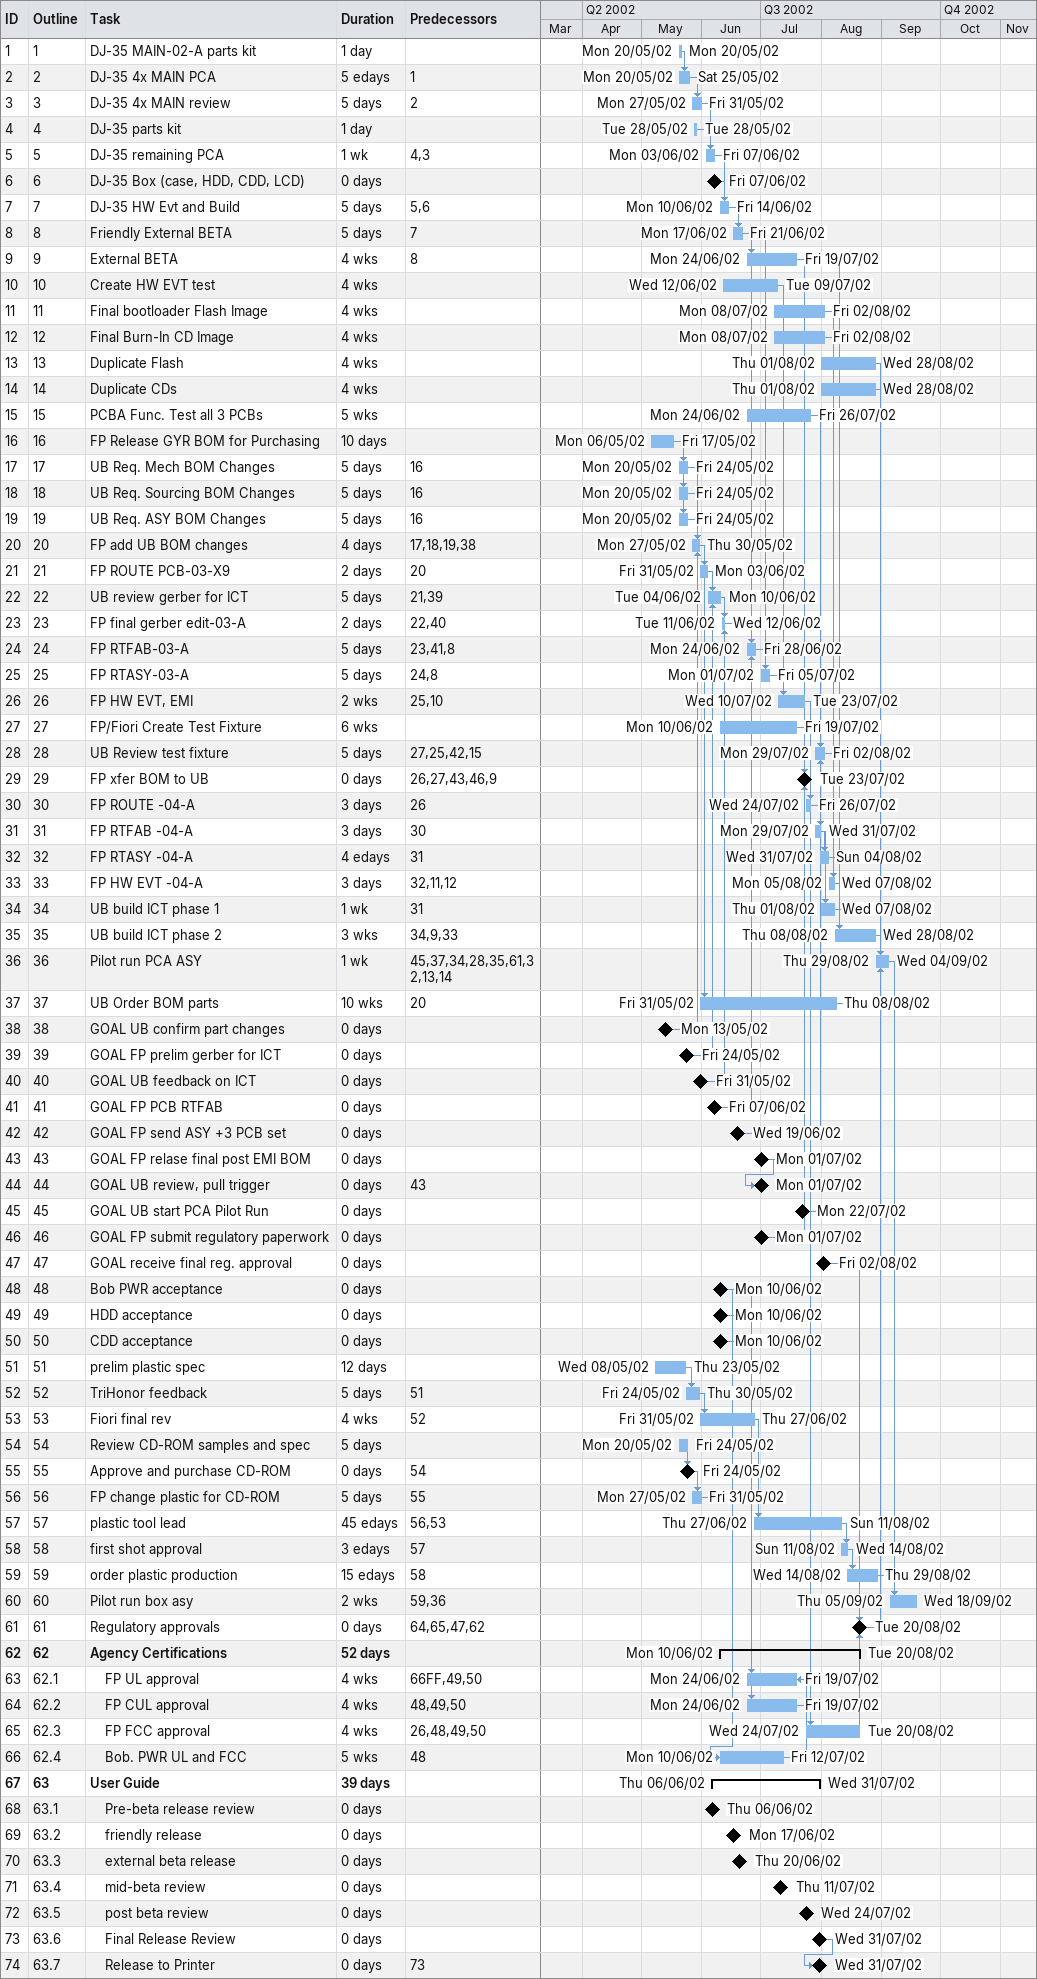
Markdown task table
| ID | WBS | Task | Duration | Start | Finish | Predecessors |
|---|---|---|---|---|---|---|
| 1 | 1 | DJ-35 MAIN-02-A parts kit | 1d | 2002-05-20 | 2002-05-20 |  |
| 2 | 2 | DJ-35 4x MAIN PCA | 5ed | 2002-05-20 | 2002-05-25 | 1 |
| 3 | 3 | DJ-35 4x MAIN review | 5d | 2002-05-27 | 2002-05-31 | 2 |
| 4 | 4 | DJ-35 parts kit | 1d | 2002-05-28 | 2002-05-28 |  |
| 5 | 5 | DJ-35 remaining PCA | 1w | 2002-06-03 | 2002-06-07 | 4, 3 |
| 6 | 6 | DJ-35 Box (case, HDD, CDD, LCD) | 0d | 2002-06-07 | 2002-06-07 |  |
| 7 | 7 | DJ-35 HW Evt and Build | 5d | 2002-06-10 | 2002-06-14 | 5, 6 |
| 8 | 8 | Friendly External BETA | 5d | 2002-06-17 | 2002-06-21 | 7 |
| 9 | 9 | External BETA | 4w | 2002-06-24 | 2002-07-19 | 8 |
| 10 | 10 | Create HW EVT test | 4w | 2002-06-12 | 2002-07-09 |  |
| 11 | 11 | Final bootloader Flash Image | 4w | 2002-07-08 | 2002-08-02 |  |
| 12 | 12 | Final Burn-In CD Image | 4w | 2002-07-08 | 2002-08-02 |  |
| 13 | 13 | Duplicate Flash | 4w | 2002-08-01 | 2002-08-28 |  |
| 14 | 14 | Duplicate CDs | 4w | 2002-08-01 | 2002-08-28 |  |
| 15 | 15 | PCBA Func. Test all 3 PCBs | 5w | 2002-06-24 | 2002-07-26 |  |
| 16 | 16 | FP Release GYR BOM for Purchasing | 10d | 2002-05-06 | 2002-05-17 |  |
| 17 | 17 | UB Req. Mech BOM Changes | 5d | 2002-05-20 | 2002-05-24 | 16 |
| 18 | 18 | UB Req. Sourcing BOM Changes | 5d | 2002-05-20 | 2002-05-24 | 16 |
| 19 | 19 | UB Req. ASY BOM Changes | 5d | 2002-05-20 | 2002-05-24 | 16 |
| 20 | 20 | FP add UB BOM changes | 4d | 2002-05-27 | 2002-05-30 | 17, 18, 19, 38 |
| 21 | 21 | FP ROUTE PCB-03-X9 | 2d | 2002-05-31 | 2002-06-03 | 20 |
| 22 | 22 | UB review gerber for ICT | 5d | 2002-06-04 | 2002-06-10 | 21, 39 |
| 23 | 23 | FP final gerber edit-03-A | 2d | 2002-06-11 | 2002-06-12 | 22, 40 |
| 24 | 24 | FP RTFAB-03-A | 5d | 2002-06-24 | 2002-06-28 | 23, 41, 8 |
| 25 | 25 | FP RTASY-03-A | 5d | 2002-07-01 | 2002-07-05 | 24, 8 |
| 26 | 26 | FP HW EVT, EMI | 2w | 2002-07-10 | 2002-07-23 | 25, 10 |
| 27 | 27 | FP/Fiori Create Test Fixture | 6w | 2002-06-10 | 2002-07-19 |  |
| 28 | 28 | UB Review test fixture | 5d | 2002-07-29 | 2002-08-02 | 27, 25, 42, 15 |
| 29 | 29 | FP xfer BOM to UB | 0d | 2002-07-23 | 2002-07-23 | 26, 27, 43, 46, 9 |
| 30 | 30 | FP ROUTE -04-A | 3d | 2002-07-24 | 2002-07-26 | 26 |
| 31 | 31 | FP RTFAB -04-A | 3d | 2002-07-29 | 2002-07-31 | 30 |
| 32 | 32 | FP RTASY -04-A | 4ed | 2002-07-31 | 2002-08-04 | 31 |
| 33 | 33 | FP HW EVT -04-A | 3d | 2002-08-05 | 2002-08-07 | 32, 11, 12 |
| 34 | 34 | UB build ICT phase 1 | 1w | 2002-08-01 | 2002-08-07 | 31 |
| 35 | 35 | UB build ICT phase 2 | 3w | 2002-08-08 | 2002-08-28 | 34, 9, 33 |
| 36 | 36 | Pilot run PCA ASY | 1w | 2002-08-29 | 2002-09-04 | 45, 37, 34, 28, 35, 61, 32, 13, 14 |
| 37 | 37 | UB Order BOM parts | 10w | 2002-05-31 | 2002-08-08 | 20 |
| 38 | 38 | GOAL UB confirm part changes | 0d | 2002-05-13 | 2002-05-13 |  |
| 39 | 39 | GOAL FP prelim gerber for ICT | 0d | 2002-05-24 | 2002-05-24 |  |
| 40 | 40 | GOAL UB feedback on ICT | 0d | 2002-05-31 | 2002-05-31 |  |
| 41 | 41 | GOAL FP PCB RTFAB | 0d | 2002-06-07 | 2002-06-07 |  |
| 42 | 42 | GOAL FP send ASY +3 PCB set | 0d | 2002-06-19 | 2002-06-19 |  |
| 43 | 43 | GOAL FP relase final post EMI BOM | 0d | 2002-07-01 | 2002-07-01 |  |
| 44 | 44 | GOAL UB review, pull trigger | 0d | 2002-07-01 | 2002-07-01 | 43 |
| 45 | 45 | GOAL UB start PCA Pilot Run | 0d | 2002-07-22 | 2002-07-22 |  |
| 46 | 46 | GOAL FP submit regulatory paperwork | 0d | 2002-07-01 | 2002-07-01 |  |
| 47 | 47 | GOAL receive final reg. approval | 0d | 2002-08-02 | 2002-08-02 |  |
| 48 | 48 | Bob PWR acceptance | 0d | 2002-06-10 | 2002-06-10 |  |
| 49 | 49 | HDD acceptance | 0d | 2002-06-10 | 2002-06-10 |  |
| 50 | 50 | CDD acceptance | 0d | 2002-06-10 | 2002-06-10 |  |
| 51 | 51 | prelim plastic spec | 12d | 2002-05-08 | 2002-05-23 |  |
| 52 | 52 | TriHonor feedback | 5d | 2002-05-24 | 2002-05-30 | 51 |
| 53 | 53 | Fiori final rev | 4w | 2002-05-31 | 2002-06-27 | 52 |
| 54 | 54 | Review CD-ROM samples and spec | 5d | 2002-05-20 | 2002-05-24 |  |
| 55 | 55 | Approve and purchase CD-ROM | 0d | 2002-05-24 | 2002-05-24 | 54 |
| 56 | 56 | FP change plastic for CD-ROM | 5d | 2002-05-27 | 2002-05-31 | 55 |
| 57 | 57 | plastic tool lead | 45ed | 2002-06-27 | 2002-08-11 | 56, 53 |
| 58 | 58 | first shot approval | 3ed | 2002-08-11 | 2002-08-14 | 57 |
| 59 | 59 | order plastic production | 15ed | 2002-08-14 | 2002-08-29 | 58 |
| 60 | 60 | Pilot run box asy | 2w | 2002-09-05 | 2002-09-18 | 59, 36 |
| 61 | 61 | Regulatory approvals | 0d | 2002-08-20 | 2002-08-20 | 64, 65, 47, 62 |
| 62 | 62 | **Agency Certifications** | 52d | 2002-06-10 | 2002-08-20 |  |
| 63 | 62.1 | FP UL approval | 4w | 2002-06-24 | 2002-07-19 | 66FF, 49, 50 |
| 64 | 62.2 | FP CUL approval | 4w | 2002-06-24 | 2002-07-19 | 48, 49, 50 |
| 65 | 62.3 | FP FCC approval | 4w | 2002-07-24 | 2002-08-20 | 26, 48, 49, 50 |
| 66 | 62.4 | Bob. PWR UL and FCC | 5w | 2002-06-10 | 2002-07-12 | 48 |
| 67 | 63 | **User Guide** | 39d | 2002-06-06 | 2002-07-31 |  |
| 68 | 63.1 | Pre-beta release review | 0d | 2002-06-06 | 2002-06-06 |  |
| 69 | 63.2 | friendly release | 0d | 2002-06-17 | 2002-06-17 |  |
| 70 | 63.3 | external beta release | 0d | 2002-06-20 | 2002-06-20 |  |
| 71 | 63.4 | mid-beta review | 0d | 2002-07-11 | 2002-07-11 |  |
| 72 | 63.5 | post beta review | 0d | 2002-07-24 | 2002-07-24 |  |
| 73 | 63.6 | Final Release Review | 0d | 2002-07-31 | 2002-07-31 |  |
| 74 | 63.7 | Release to Printer | 0d | 2002-07-31 | 2002-07-31 | 73 |
